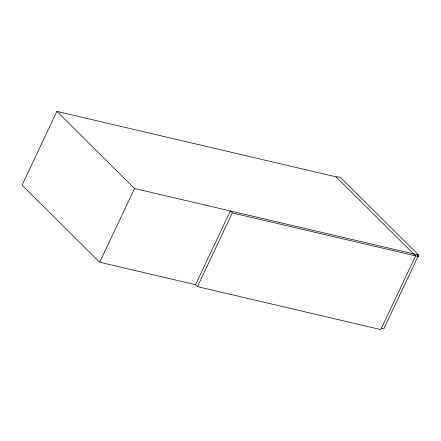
<?xml version="1.0" encoding="UTF-8"?>
<svg xmlns="http://www.w3.org/2000/svg" width="441" height="441" viewBox="0 0 441 441"><rect width="100%" height="100%" fill="white"/><g stroke="black" fill="none" stroke-linecap="round" stroke-linejoin="round"><path stroke-width="0.66" d="M56.9 111.408L22.05 185.132L99.705 262.235L195.506 284.688L197.469 286.633L380.77 329.592L415.615 255.868L336.003 176.813L56.9 111.408L134.555 188.516L418.652 255.096L383.808 328.815L381.305 328.231M99.705 262.235L134.555 188.516M195.506 284.688L230.351 210.969L232.313 212.915L418.95 256.651L416.988 254.705M197.469 286.633L232.313 212.915M336.003 176.813L340.204 177.194L418.652 255.096"/></g></svg>
